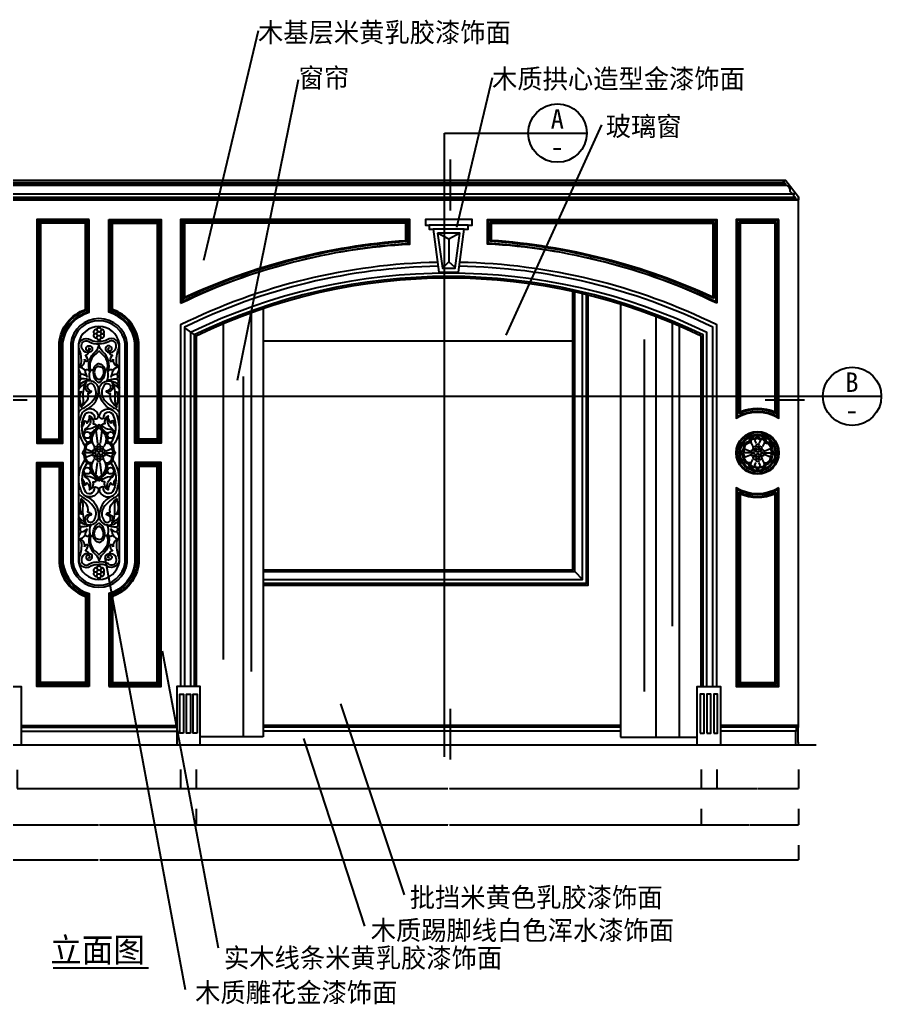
# Model space of a CAD drawing. Header units: metres. Extents: x 313 to 8800, y 220 to 11861.
# Drawn here: x 4290 to 8719, y 6771 to 11831 of the extents above; entities that cross this region are included whole.
import ezdxf

# ---------------------------------------------------------------- set-up
doc = ezdxf.new("R2010")
doc.units = ezdxf.units.M
for name, color, linetype in [('2', 2, 'Continuous'), ('3', 3, 'Continuous'), ('4', 4, 'Continuous'), ('7', 7, 'Continuous'), ('BH', 3, 'Continuous'), ('DIM', 3, 'Continuous'), ('TEXT', 3, 'Continuous')]:
    doc.layers.add(name, color=color, linetype=linetype)
doc.dimstyles.get("Standard").update_dxf_attribs({"dimtxt": 2.5, "dimasz": 2.5, "dimexe": 1.25, "dimexo": 0.625, "dimtad": 1, "dimcen": 2.5, "dimazin": 3, "dimtfac": 1, "dimtmove": 0, "dimatfit": 3})

# ---------------------------------------------------------------- blocks, each defined once
blk = doc.blocks.new('*D54')
for p, q in [((7872.77, 7977.81), (7872.77, 7880.16)), ((8292.77, 7977.81), (8292.77, 7880.16)), ((7873.02, 7880.16), (8081.27, 7880.16)), ((8084.27, 7880.16), (8292.52, 7880.16))]:
    blk.add_line(p, q)
at = {"layer": 'Defpoints'}
for p in [(7872.77, 7977.81), (8292.77, 7977.81), (7872.77, 7880.16)]:
    blk.add_point(p, dxfattribs=at)
at = {"layer": 'DIM', "insert": (8082.77, 7880.16), "char_height": 1, "attachment_point": 5}
blk.add_mtext('420', dxfattribs=at)
blk = doc.blocks.new('*D55')
for p, q in [((7792.77, 7775.16), (7792.77, 7693.8)), ((8292.77, 7775.16), (8292.77, 7693.8)), ((7793.02, 7693.8), (8041.27, 7693.8)), ((8044.27, 7693.8), (8292.52, 7693.8))]:
    blk.add_line(p, q)
at = {"layer": 'Defpoints'}
for p in [(7792.77, 7775.16), (8292.77, 7775.16), (7792.77, 7693.8)]:
    blk.add_point(p, dxfattribs=at)
at = {"layer": 'DIM', "insert": (8042.77, 7693.8), "char_height": 1, "attachment_point": 5}
blk.add_mtext('500', dxfattribs=at)
blk = doc.blocks.new('*D56')
for p, q in [((1102.38, 7588.8), (1102.38, 7513.88)), ((8292.77, 7588.8), (8292.77, 7513.88)), ((1102.63, 7513.88), (4694.075, 7513.88)), ((4701.075, 7513.88), (8292.52, 7513.88))]:
    blk.add_line(p, q)
at = {"layer": 'Defpoints'}
for p in [(1102.38, 7588.8), (8292.77, 7588.8), (1102.38, 7513.88)]:
    blk.add_point(p, dxfattribs=at)
at = {"layer": 'DIM', "insert": (4697.575, 7513.88), "char_height": 1, "attachment_point": 5}
blk.add_mtext('7190,39', dxfattribs=at)
blk = doc.blocks.new('*D74')
for p, q in [((5197.38, 7775.16), (5197.38, 7693.8)), ((7792.77, 7775.16), (7792.77, 7693.8)), ((5197.63, 7693.8), (6491.575, 7693.8)), ((6498.575, 7693.8), (7792.52, 7693.8))]:
    blk.add_line(p, q)
at = {"layer": 'Defpoints'}
for p in [(5197.38, 7775.16), (7792.77, 7775.16), (5197.38, 7693.8)]:
    blk.add_point(p, dxfattribs=at)
at = {"layer": 'DIM', "insert": (6495.075, 7693.8), "char_height": 1, "attachment_point": 5}
blk.add_mtext('2595,39', dxfattribs=at)
blk = doc.blocks.new('*D75')
for p, q in [((5197.38, 7977.81), (5197.38, 7880.16)), ((7792.77, 7977.81), (7792.77, 7880.16)), ((5197.63, 7880.16), (6491.575, 7880.16)), ((6498.575, 7880.16), (7792.52, 7880.16))]:
    blk.add_line(p, q)
at = {"layer": 'Defpoints'}
for p in [(5197.38, 7977.81), (7792.77, 7977.81), (5197.38, 7880.16)]:
    blk.add_point(p, dxfattribs=at)
at = {"layer": 'DIM', "insert": (6495.075, 7880.16), "char_height": 1, "attachment_point": 5}
blk.add_mtext('2595,39', dxfattribs=at)
blk = doc.blocks.new('*D76')
for p, q in [((4277.38, 7976.38), (4277.38, 7880.16)), ((5117.38, 7977.81), (5117.38, 7880.16)), ((4277.63, 7880.16), (4695.88, 7880.16)), ((4698.88, 7880.16), (5117.13, 7880.16))]:
    blk.add_line(p, q)
at = {"layer": 'Defpoints'}
for p in [(4277.38, 7976.38), (5117.38, 7977.81), (4277.38, 7880.16)]:
    blk.add_point(p, dxfattribs=at)
at = {"layer": 'DIM', "insert": (4697.38, 7880.16), "char_height": 1, "attachment_point": 5}
blk.add_mtext('840', dxfattribs=at)
blk = doc.blocks.new('*D77')
for p, q in [((4197.38, 7775.16), (4197.38, 7693.8)), ((5197.38, 7775.16), (5197.38, 7693.8)), ((4197.63, 7693.8), (4695.38, 7693.8)), ((4699.38, 7693.8), (5197.13, 7693.8))]:
    blk.add_line(p, q)
at = {"layer": 'Defpoints'}
for p in [(4197.38, 7775.16), (5197.38, 7775.16), (4197.38, 7693.8)]:
    blk.add_point(p, dxfattribs=at)
at = {"layer": 'DIM', "insert": (4697.38, 7693.8), "char_height": 1, "attachment_point": 5}
blk.add_mtext('1000', dxfattribs=at)
blk = doc.blocks.new('*D79')
for p, q in [((5117.38, 7977.81), (5117.38, 7880.16)), ((5197.38, 7977.81), (5197.38, 7880.16)), ((5117.63, 7880.16), (5156.38, 7880.16)), ((5158.38, 7880.16), (5197.13, 7880.16))]:
    blk.add_line(p, q)
at = {"layer": 'Defpoints'}
for p in [(5117.38, 7977.81), (5197.38, 7977.81), (5117.38, 7880.16)]:
    blk.add_point(p, dxfattribs=at)
at = {"layer": 'DIM', "insert": (5157.38, 7880.16), "char_height": 1, "attachment_point": 5}
blk.add_mtext('80', dxfattribs=at)
blk = doc.blocks.new('*D80')
for p, q in [((7792.77, 7977.81), (7792.77, 7880.16)), ((7872.77, 7977.81), (7872.77, 7880.16)), ((7793.02, 7880.16), (7831.77, 7880.16)), ((7833.77, 7880.16), (7872.52, 7880.16))]:
    blk.add_line(p, q)
at = {"layer": 'Defpoints'}
for p in [(7792.77, 7977.81), (7872.77, 7977.81), (7792.77, 7880.16)]:
    blk.add_point(p, dxfattribs=at)
at = {"layer": 'DIM', "insert": (7832.77, 7880.16), "char_height": 1, "attachment_point": 5}
blk.add_mtext('80', dxfattribs=at)

msp = doc.modelspace()

# ---------------------------------------------------------------- hatches: boundary and pattern name
at = {"layer": 'BH'}
h = msp.add_hatch(dxfattribs=at)
h.set_pattern_fill('AR-RROOF', scale=400)
h.paths.add_polyline_path([(5541.28, 9004.79), (7132.77, 9004.79), (7132.77, 10434.94, 0.14), (5541.28, 10346.55)])
h.paths.add_polyline_path([(3532.77, 10435.97, 0.14), (1946.28, 10346.57), (1946.28, 9004.79), (3532.77, 9004.79)])

# ---------------------------------------------------------------- linework, layer by layer
at = {"layer": '2'}
msp.add_line((1013.86, 8104.79), (8384.28, 8104.79), dxfattribs=at)
at = {"layer": '3'}
for p, q in [((8228.49, 10986.22), (1166.66, 10986.22)), ((1179.52, 10994.79), (8221.34, 10994.79)), ((8271.34, 10934.79), (1123.81, 10934.79)), ((8228.49, 10979.08), (1166.66, 10979.08)), ((8278.49, 10917.65), (1116.66, 10917.65)), ((1116.66, 10911.93), (8278.49, 10911.93)), ((4382.38, 10799.79), (4392.38, 10789.79)), ((4632.38, 10789.79), (4642.38, 10799.79)), ((4752.38, 10799.79), (4762.38, 10789.79)), ((5002.38, 10789.79), (5012.38, 10799.79)), ((5132.38, 10789.79), (5122.38, 10799.79)), ((6290.08, 10799.79), (6280.08, 10789.79)), ((6595.08, 10774.98), (6395.08, 10774.98)), ((6575.08, 10754.98), (6415.08, 10754.98)), ((6280.08, 10692.3), (6290.08, 10682.93)), ((6495.08, 10702.51), (6495.08, 10586.72)), ((5132.38, 10397.74), (5122.38, 10382.01)), ((4642.27, 10331.64), (4632.28, 10338.93)), ((4762.48, 10338.93), (4752.49, 10331.64)), ((5479.69, 10324.83), (5479.69, 8481.12)), ((7559.32, 10306.49), (7559.32, 8144.06)), ((7643.41, 10272.6), (7643.41, 8714.53)), ((4684.82, 10238.65), (4691.69, 10226.76)), ((4709.68, 10238.65), (4702.81, 10226.76)), ((5137.38, 10248.46), (5197.38, 10204.79)), ((5335.99, 10268.05), (5335.99, 8542.35)), ((7679.44, 10257.15), (7679.44, 8144.06)), ((4686.12, 10217.12), (4672.39, 10217.12)), ((4684.82, 10195.59), (4691.69, 10207.49)), ((4709.68, 10195.59), (4702.81, 10207.49)), ((4708.37, 10217.12), (4722.11, 10217.12)), ((4722.11, 10217.12), (4708.37, 10217.12)), ((7499.26, 10186.94), (7499.26, 8378.84)), ((5438.64, 9997.32), (5438.64, 8146.29)), ((8177.77, 9808.75), (8187.77, 9792.41)), ((4681.66, 9719.67), (4690.61, 9653.71)), ((4712.84, 9719.67), (4703.89, 9653.71)), ((4382.38, 9659.79), (4392.38, 9669.79)), ((4497.38, 9669.79), (4507.38, 9659.79)), ((4887.38, 9659.79), (4897.38, 9669.79)), ((5002.38, 9669.79), (5012.38, 9659.79)), ((8067.54, 9669.67), (8076.5, 9653.71)), ((8098.73, 9669.67), (8089.78, 9653.71)), ((4630.18, 9626.26), (4663.79, 9612.92)), ((4663.58, 9655.76), (4672.47, 9638.46)), ((4730.91, 9655.76), (4722.03, 9638.46)), ((4764.32, 9626.26), (4730.71, 9612.92)), ((8016.07, 9626.26), (8049.68, 9612.92)), ((8049.47, 9655.76), (8058.36, 9638.46)), ((8116.8, 9655.76), (8107.91, 9638.46)), ((8150.2, 9626.26), (8116.6, 9612.92)), ((4663.32, 9604.79), (4621.17, 9604.79)), ((4630.18, 9583.32), (4663.79, 9596.67)), ((4663.58, 9553.82), (4672.47, 9571.13)), ((4730.91, 9553.82), (4722.03, 9571.13)), ((4764.32, 9583.32), (4730.71, 9596.67)), ((4731.18, 9604.79), (4773.33, 9604.79)), ((8049.21, 9604.79), (8007.05, 9604.79)), ((8016.07, 9583.32), (8049.68, 9596.67)), ((8049.47, 9553.82), (8058.36, 9571.13)), ((8116.8, 9553.82), (8107.91, 9571.13)), ((8150.2, 9583.32), (8116.6, 9596.67)), ((8117.07, 9604.79), (8159.22, 9604.79)), ((4382.38, 9549.79), (4392.38, 9539.79)), ((4497.38, 9539.79), (4507.38, 9549.79)), ((4681.66, 9489.91), (4690.61, 9555.88)), ((4712.84, 9489.91), (4703.89, 9555.88)), ((4887.38, 9549.79), (4897.38, 9539.79)), ((5002.38, 9539.79), (5012.38, 9549.79)), ((8067.54, 9539.91), (8076.5, 9555.88)), ((8098.73, 9539.91), (8089.78, 9555.88)), ((4684.82, 9013.99), (4691.69, 9002.1)), ((4709.68, 9013.99), (4702.81, 9002.1)), ((4686.12, 8992.46), (4672.39, 8992.46)), ((4684.82, 8970.93), (4691.69, 8982.83)), ((4709.68, 8970.93), (4702.81, 8982.83)), ((4722.11, 8992.46), (4708.37, 8992.46)), ((4708.37, 8992.46), (4722.11, 8992.46)), ((7142.77, 8994.79), (7182.77, 8954.79)), ((4642.27, 8877.94), (4632.28, 8870.65)), ((4762.48, 8870.65), (4752.49, 8877.94)), ((4382.38, 8409.79), (4392.38, 8419.79)), ((4632.38, 8419.79), (4642.38, 8409.79)), ((4752.38, 8409.79), (4762.38, 8419.79)), ((5002.38, 8419.79), (5012.38, 8409.79)), ((7987.77, 8419.79), (7977.77, 8409.79)), ((4297.38, 8194.79), (5097.04, 8194.79)), ((4297.38, 8174.79), (5097.04, 8174.79)), ((7379.14, 8194.79), (5541.28, 8194.79)), ((7379.14, 8174.79), (5541.28, 8174.79)), ((8283.43, 8194.79), (7892.77, 8194.79)), ((8280.43, 8174.79), (7892.77, 8174.79))]:
    msp.add_line(p, q, dxfattribs=at)
for points in [[(4642.38, 10799.79), (4382.38, 10799.79), (4382.38, 9659.79), (4507.38, 9659.79), (4507.38, 10170.39, -0.3), (4642.38, 10331.67)], [(4632.38, 10789.79), (4392.38, 10789.79), (4392.38, 9669.79), (4497.38, 9669.79), (4497.38, 10170.95, -0.29), (4632.38, 10338.97)], [(4752.38, 10799.79), (5012.38, 10799.79), (5012.38, 9659.79), (4887.38, 9659.79), (4887.38, 10170.39, 0.3), (4752.38, 10331.67)], [(4762.38, 10789.79), (5002.38, 10789.79), (5002.38, 9669.79), (4897.38, 9669.79), (4897.38, 10170.95, 0.29), (4762.38, 10338.97)], [(5122.38, 10382.01, -0.09), (6290.08, 10682.93), (6290.08, 10799.79), (5122.38, 10799.79)], [(5132.38, 10397.74, -0.09), (6280.08, 10692.3), (6280.08, 10789.79), (5132.38, 10789.79)], [(7867.77, 10382.01, 0.09), (6700.08, 10682.93), (6700.08, 10799.79), (7867.77, 10799.79)], [(7857.77, 10397.74, 0.09), (6710.08, 10692.3), (6710.08, 10789.79), (7857.77, 10789.79)], [(8187.77, 10799.79), (7977.77, 10799.79), (7977.77, 9792.41, -0.26), (8187.77, 9792.41)], [(8177.77, 10789.79), (7987.77, 10789.79), (7987.77, 9808.75, -0.22), (8177.77, 9808.75)], [(4562.38, 9042.62, 0.87), (4832.38, 9042.62), (4832.38, 10166.96, 0.87), (4562.38, 10166.96)], [(4592.38, 9044.79, 0.86), (4802.38, 9044.79), (4802.38, 10164.79, 0.86), (4592.38, 10164.79)], [(4642.38, 8409.79), (4382.38, 8409.79), (4382.38, 9549.79), (4507.38, 9549.79), (4507.38, 9039.2, 0.3), (4642.38, 8877.91)], [(4632.38, 8419.79), (4392.38, 8419.79), (4392.38, 9539.79), (4497.38, 9539.79), (4497.38, 9038.63, 0.29), (4632.38, 8870.62)], [(4752.38, 8409.79), (5012.38, 8409.79), (5012.38, 9549.79), (4887.38, 9549.79), (4887.38, 9039.2, -0.3), (4752.38, 8877.91)], [(4762.38, 8419.79), (5002.38, 8419.79), (5002.38, 9539.79), (4897.38, 9539.79), (4897.38, 9038.63, -0.29), (4762.38, 8870.62)], [(8187.77, 9417.17, -0.26), (7977.77, 9417.17), (7977.77, 8409.79), (8187.77, 8409.79)], [(8177.77, 9400.83, -0.22), (7987.77, 9400.83), (7987.77, 8419.79), (8177.77, 8419.79)]]:
    msp.add_lwpolyline(points, format="xyb", close=True, dxfattribs=at)
for points in [[(6552.17, 10734.98), (6495.08, 10702.51), (6437.98, 10734.98)], [(6528.06, 10557.53), (6495.08, 10586.72), (6462.54, 10554.25)], [(5545.89, 8994.79), (7142.77, 8994.79), (7142.77, 10432.71)], [(5545.89, 8954.79), (7182.77, 8954.79), (7182.77, 10423.45)], [(5545.89, 8934.79), (7202.77, 8934.79), (7202.77, 10417.26)]]:
    msp.add_lwpolyline(points, dxfattribs=at)
for points in [[(6441.03, 10563.99, 0.11), (5137.38, 10250.55), (5137.38, 8404.79)], [(7822.77, 8404.79), (7822.77, 10223.47, 0.23), (5167.38, 10223.47), (5167.38, 8404.79)], [(7852.77, 8404.79), (7852.77, 10250.55, 0.11), (6549.12, 10563.99)], [(7802.77, 8404.79), (7802.77, 10211.03, 0.23), (5187.38, 10211.03), (5187.38, 8404.79)], [(4592.58, 10045.94, 0.24), (4606.72, 10064.37, 0.11), (4596.3, 10138.78, -0.76), (4655.34, 10185.68, 0.15), (4696.6, 10177.86)], [(4642.11, 10142.79, -0.84), (4650.26, 10134.65, -0.85), (4631.23, 10143.88, -1.53), (4654.07, 10124.33, -0.61), (4608.22, 10159.32, -0.62), (4648.01, 10175.62, 0.19), (4696.5, 10166.26)], [(4801.92, 10045.94, -0.24), (4787.78, 10064.37, -0.11), (4798.2, 10138.78, 0.76), (4739.15, 10185.68, -0.15), (4697.9, 10177.86)], [(4752.39, 10142.79, 0.84), (4744.24, 10134.65, 0.85), (4763.26, 10143.88, 1.53), (4740.43, 10124.33, 0.61), (4786.28, 10159.32, 0.62), (4746.49, 10175.62, -0.19), (4698, 10166.26)], [(4650.74, 10021.16, -0.32), (4679.57, 10126.69, 0.18), (4697.25, 10160.18)], [(4656.07, 10028.99, -0.34), (4684.47, 10115.53, 0.09), (4697.25, 10129.87)], [(4743.76, 10021.16, 0.32), (4714.93, 10126.69, -0.18), (4697.25, 10160.18)], [(4738.43, 10028.99, 0.34), (4710.03, 10115.53, -0.09), (4697.25, 10129.87)], [(4655.11, 9974.55, -0.16), (4650.74, 10021.16, -0.45), (4667.8, 10030.56)], [(4697.25, 10064.76, 0.28), (4668.97, 10036.72, 0.31), (4697.25, 9964.21)], [(4697.25, 10048.93, 0.4), (4676.28, 10034.98, 0.38), (4697.25, 9980.66)], [(4697.25, 10064.76, -0.28), (4725.53, 10036.72, -0.31), (4697.25, 9964.21)], [(4697.25, 10048.93, -0.4), (4718.22, 10034.98, -0.38), (4697.25, 9980.66)], [(4739.38, 9974.55, 0.16), (4743.76, 10021.16, 0.45), (4726.7, 10030.56)], [(4626.61, 9825.35, 0.35), (4694.24, 9940.25, 0.34), (4650.92, 9974.78, 0.35), (4592.12, 9941.58)], [(4655.11, 9974.54, 0.16), (4609.47, 9985.02, 0.84), (4607.33, 9959.36)], [(4637.56, 9975.2, 0.16), (4625.27, 9960.05, 0.12), (4616.18, 9878.89, -0.15), (4605.64, 9840.06)], [(4631.78, 9970.45, 0.08), (4626.25, 9946.16, 0.6), (4659.36, 9921.95)], [(4767.89, 9825.35, -0.35), (4700.26, 9940.25, -0.34), (4743.58, 9974.78, -0.35), (4802.38, 9941.58)], [(4762.72, 9970.45, -0.08), (4768.25, 9946.16, -0.6), (4735.14, 9921.95)], [(4739.39, 9974.54, -0.16), (4785.02, 9985.02, -0.84), (4787.16, 9959.36)], [(4756.94, 9975.2, -0.16), (4769.23, 9960.05, -0.12), (4778.32, 9878.89, 0.15), (4788.86, 9840.06)], [(4670.39, 9952.56, 0.92), (4637.81, 9938.79, 0.2), (4659.36, 9921.95, -0.28), (4639.78, 9909.89, -0.29), (4625.89, 9861.83, -0.08), (4605.64, 9840.06, 0.03), (4600.91, 9870.6, -0.22), (4608.23, 9919.18, -0.21), (4592.12, 9918.7)], [(4724.11, 9952.56, -0.92), (4756.69, 9938.79, -0.2), (4735.14, 9921.95, 0.28), (4754.72, 9909.89, 0.29), (4768.61, 9861.83, 0.08), (4788.86, 9840.06, -0.03), (4793.59, 9870.6, 0.22), (4786.27, 9919.18, 0.21), (4802.38, 9918.7)], [(4636.14, 9656.16, -0.27), (4622.28, 9796.63, -0.94), (4673.97, 9780.85, 0.7), (4693.57, 9802.9, 0.73), (4603.78, 9792.88, 0.26), (4625.15, 9641.46)], [(4758.36, 9656.16, 0.27), (4772.22, 9796.63, 0.94), (4720.53, 9780.85, -0.7), (4700.93, 9802.9, -0.73), (4790.72, 9792.88, -0.26), (4769.35, 9641.46)], [(4609.37, 9735.05, 0.07), (4619.92, 9752.55, 0.2), (4619.92, 9768.78, -0.54), (4635.4, 9758.34, 0.23), (4649.59, 9795.3, -0.37), (4666.94, 9753.93, -0.22), (4686.22, 9746.59, -0.08), (4682.06, 9729.52)], [(4649.59, 9795.3, -0.33), (4638.07, 9736.6, 0.34), (4620.44, 9696.39)], [(4785.13, 9735.05, -0.07), (4774.58, 9752.55, -0.2), (4774.58, 9768.78, 0.54), (4759.1, 9758.34, -0.23), (4744.91, 9795.3, 0.37), (4727.56, 9753.93, 0.22), (4708.28, 9746.59, 0.08), (4712.44, 9729.52)], [(4744.91, 9795.3, 0.33), (4756.43, 9736.6, -0.34), (4774.06, 9696.39)], [(4697.25, 9752.36, -0.17), (4680.48, 9728.32, 0.28), (4654, 9663.56, 0.39), (4622.65, 9626.52, -0.18), (4610.75, 9604.79)], [(4686.22, 9746.59, -0.17), (4639.9, 9726.23, 0.49), (4620.44, 9696.39)], [(4697.25, 9734.93, -0.08), (4684.92, 9722.26, 0.32), (4663.58, 9655.76, 0.49), (4630.18, 9626.26, -0.14), (4621.17, 9604.79)], [(4697.25, 9752.36, 0.17), (4714.02, 9728.32, -0.28), (4740.5, 9663.56, -0.39), (4771.85, 9626.52, 0.18), (4783.75, 9604.79)], [(4697.25, 9734.93, 0.08), (4709.58, 9722.26, -0.32), (4730.91, 9655.76, -0.49), (4764.32, 9626.26, 0.14), (4773.33, 9604.79)], [(4708.28, 9746.59, 0.17), (4754.6, 9726.23, -0.49), (4774.06, 9696.39)], [(8083.14, 9692.36, -0.22), (8066.37, 9678.32, 0.65), (8039.89, 9663.56, 0.39), (8008.53, 9626.52, -0.18), (7996.64, 9604.79)], [(8083.14, 9679.93, 0.2), (8070.81, 9672.26, 0.84), (8049.47, 9655.76, 0.49), (8016.07, 9626.26, -0.14), (8007.05, 9604.79)], [(8083.14, 9692.36, 0.22), (8099.9, 9678.32, -0.65), (8126.39, 9663.56, -0.39), (8157.74, 9626.52, 0.18), (8169.63, 9604.79)], [(8083.14, 9679.93, -0.2), (8095.46, 9672.26, -0.84), (8116.8, 9655.76, -0.49), (8150.2, 9626.26, 0.14), (8159.22, 9604.79)], [(4636.14, 9553.42, 0.27), (4622.28, 9412.96, 0.94), (4673.97, 9428.73, -0.7), (4693.57, 9406.69, -0.73), (4603.78, 9416.7, -0.26), (4625.15, 9568.13)], [(4697.25, 9457.22, 0.17), (4680.48, 9481.27, -0.28), (4654, 9546.03, -0.39), (4622.65, 9583.06, 0.18), (4610.75, 9604.79)], [(4697.25, 9474.65, 0.08), (4684.92, 9487.32, -0.32), (4663.58, 9553.82, -0.49), (4630.18, 9583.32, 0.14), (4621.17, 9604.79)], [(4697.25, 9457.22, -0.17), (4714.02, 9481.27, 0.28), (4740.5, 9546.03, 0.39), (4771.85, 9583.06, -0.18), (4783.75, 9604.79)], [(4697.25, 9474.65, -0.08), (4709.58, 9487.32, 0.32), (4730.91, 9553.82, 0.49), (4764.32, 9583.32, -0.14), (4773.33, 9604.79)], [(4758.36, 9553.42, -0.27), (4772.22, 9412.96, -0.94), (4720.53, 9428.73, 0.7), (4700.93, 9406.69, 0.73), (4790.72, 9416.7, 0.26), (4769.35, 9568.13)], [(8083.14, 9517.22, 0.22), (8066.37, 9531.27, -0.65), (8039.89, 9546.03, -0.39), (8008.53, 9583.06, 0.18), (7996.64, 9604.79)], [(8083.14, 9529.65, -0.2), (8070.81, 9537.32, -0.84), (8049.47, 9553.82, -0.49), (8016.07, 9583.32, 0.14), (8007.05, 9604.79)], [(8083.14, 9529.65, 0.2), (8095.46, 9537.32, 0.84), (8116.8, 9553.82, 0.49), (8150.2, 9583.32, -0.14), (8159.22, 9604.79)], [(8083.14, 9517.22, -0.22), (8099.9, 9531.27, 0.65), (8126.39, 9546.03, 0.39), (8157.74, 9583.06, -0.18), (8169.63, 9604.79)], [(4686.22, 9462.99, 0.17), (4639.9, 9483.35, -0.49), (4620.44, 9513.19)], [(4649.59, 9414.28, 0.33), (4638.07, 9472.99, -0.34), (4620.44, 9513.19)], [(4708.28, 9462.99, -0.17), (4754.6, 9483.35, 0.49), (4774.06, 9513.19)], [(4744.91, 9414.28, -0.33), (4756.43, 9472.99, 0.34), (4774.06, 9513.19)], [(4609.37, 9474.54, -0.07), (4619.92, 9457.04, -0.2), (4619.92, 9440.8, 0.54), (4635.4, 9451.24, -0.23), (4649.59, 9414.28, 0.37), (4666.94, 9455.65, 0.22), (4686.22, 9462.99, 0.08), (4682.06, 9480.06)], [(4785.13, 9474.54, 0.07), (4774.58, 9457.04, 0.2), (4774.58, 9440.8, -0.54), (4759.1, 9451.24, 0.23), (4744.91, 9414.28, -0.37), (4727.56, 9455.65, -0.22), (4708.28, 9462.99, -0.08), (4712.44, 9480.06)], [(4626.61, 9384.23, -0.35), (4694.24, 9269.33, -0.34), (4650.92, 9234.8, -0.35), (4592.12, 9268.01)], [(4670.39, 9257.02, -0.92), (4637.81, 9270.79, -0.2), (4659.36, 9287.63, 0.28), (4639.78, 9299.69, 0.29), (4625.89, 9347.75, 0.08), (4605.64, 9369.52, -0.03), (4600.91, 9338.99, 0.22), (4608.23, 9290.41, 0.21), (4592.12, 9290.88)], [(4637.56, 9234.38, -0.16), (4625.27, 9249.53, -0.12), (4616.18, 9330.7, 0.15), (4605.64, 9369.52)], [(4767.89, 9384.23, 0.35), (4700.26, 9269.33, 0.34), (4743.58, 9234.8, 0.35), (4802.38, 9268.01)], [(4724.11, 9257.02, 0.92), (4756.69, 9270.79, 0.2), (4735.14, 9287.63, -0.28), (4754.72, 9299.69, -0.29), (4768.61, 9347.75, -0.08), (4788.86, 9369.52, 0.03), (4793.59, 9338.99, -0.22), (4786.27, 9290.41, -0.21), (4802.38, 9290.88)], [(4756.94, 9234.38, 0.16), (4769.23, 9249.53, 0.12), (4778.32, 9330.7, -0.15), (4788.86, 9369.52)], [(4631.78, 9239.14, -0.08), (4626.25, 9263.43, -0.6), (4659.36, 9287.63)], [(4762.72, 9239.14, 0.08), (4768.25, 9263.43, 0.6), (4735.14, 9287.63)], [(4655.11, 9235.04, -0.16), (4609.47, 9224.57, -0.84), (4607.33, 9250.22)], [(4655.11, 9235.03, 0.16), (4650.74, 9188.42, 0.45), (4667.8, 9179.02)], [(4697.25, 9144.82, -0.28), (4668.97, 9172.86, -0.31), (4697.25, 9245.37)], [(4697.25, 9160.65, -0.4), (4676.28, 9174.61, -0.38), (4697.25, 9228.92)], [(4697.25, 9144.82, 0.28), (4725.53, 9172.86, 0.31), (4697.25, 9245.37)], [(4697.25, 9160.65, 0.4), (4718.22, 9174.61, 0.38), (4697.25, 9228.92)], [(4739.38, 9235.03, -0.16), (4743.76, 9188.42, -0.45), (4726.7, 9179.02)], [(4739.39, 9235.04, 0.16), (4785.02, 9224.57, 0.84), (4787.16, 9250.22)], [(4592.58, 9163.64, -0.24), (4606.72, 9145.21, -0.11), (4596.3, 9070.81, 0.76), (4655.34, 9023.91, -0.15), (4696.6, 9031.72)], [(4650.74, 9188.42, 0.32), (4679.57, 9082.89, -0.18), (4697.25, 9049.4)], [(4656.07, 9180.6, 0.34), (4684.47, 9094.06, -0.09), (4697.25, 9079.71)], [(4743.76, 9188.42, -0.32), (4714.93, 9082.89, 0.18), (4697.25, 9049.4)], [(4738.43, 9180.6, -0.34), (4710.03, 9094.06, 0.09), (4697.25, 9079.71)], [(4801.92, 9163.64, 0.24), (4787.78, 9145.21, 0.11), (4798.2, 9070.81, -0.76), (4739.15, 9023.91, 0.15), (4697.9, 9031.72)], [(4642.11, 9066.79, 0.84), (4650.26, 9074.94, 0.85), (4631.23, 9065.71, 1.53), (4654.07, 9085.26, 0.61), (4608.22, 9050.26, 0.62), (4648.01, 9033.97, -0.19), (4696.5, 9043.32)], [(4752.39, 9066.79, -0.84), (4744.24, 9074.94, -0.85), (4763.26, 9065.71, -1.53), (4740.43, 9085.26, -0.61), (4786.28, 9050.26, -0.62), (4746.49, 9033.97, 0.19), (4698, 9043.32)]]:
    msp.add_lwpolyline(points, format="xyb", dxfattribs=at)
for points in [[(5132.38, 8164.79), (5112.38, 8164.79), (5112.38, 8364.79), (5132.38, 8364.79)], [(5167.38, 8164.79), (5147.38, 8164.79), (5147.38, 8364.79), (5167.38, 8364.79)], [(5202.38, 8164.79), (5182.38, 8164.79), (5182.38, 8364.79), (5202.38, 8364.79)], [(7787.77, 8164.79), (7807.77, 8164.79), (7807.77, 8364.79), (7787.77, 8364.79)], [(7822.77, 8164.79), (7842.77, 8164.79), (7842.77, 8364.79), (7822.77, 8364.79)], [(7857.77, 8164.79), (7877.77, 8164.79), (7877.77, 8364.79), (7857.77, 8364.79)]]:
    msp.add_lwpolyline(points, close=True, dxfattribs=at)
for centre, radius in [((4697.25, 10217.12), 11.12), ((4636.96, 9696.39), 16.52), ((4757.54, 9696.39), 16.52), ((8082.77, 9604.79), 105), ((8082.77, 9604.79), 95), ((4673.7, 9614.23), 7.51), ((4681.98, 9630.84), 7.51), ((4696.95, 9641.76), 7.51), ((4696.95, 9615.88), 7.51), ((4712.52, 9630.84), 7.51), ((4720.79, 9614.23), 7.51), ((8059.59, 9614.23), 7.51), ((8067.87, 9630.84), 7.51), ((8083.44, 9641.76), 7.51), ((8083.44, 9615.88), 7.51), ((8098.41, 9630.84), 7.51), ((8106.68, 9614.23), 7.51), ((4673.7, 9595.35), 7.51), ((4681.98, 9578.75), 7.51), ((4696.95, 9593.7), 7.51), ((4696.95, 9567.82), 7.51), ((4712.52, 9578.75), 7.51), ((4720.79, 9595.35), 7.51), ((8059.59, 9595.35), 7.51), ((8067.87, 9578.75), 7.51), ((8083.44, 9593.7), 7.51), ((8083.44, 9567.82), 7.51), ((8098.41, 9578.75), 7.51), ((8106.68, 9595.35), 7.51), ((4636.96, 9513.19), 16.52), ((4757.54, 9513.19), 16.52), ((4697.25, 8992.46), 11.12)]:
    msp.add_circle(centre, radius, dxfattribs=at)
for centre, radius, start, end in [((4682.82, 10225.45), 13.35, 81.39, 218.61), ((4697.25, 10233.78), 13.35, 21.39, 158.61), ((4711.68, 10225.45), 13.35, 321.39, 98.61), ((4711.68, 10225.45), 13.35, 321.39, 98.61), ((4682.82, 10208.79), 13.35, 141.39, 278.61), ((4697.25, 10200.46), 13.35, 201.39, 338.61), ((4711.68, 10208.79), 13.35, 261.39, 38.61), ((4711.68, 10208.79), 13.35, 261.39, 38.61), ((4627.66, 10122.59), 15.21, 262.97, 354.98), ((4766.84, 10122.59), 15.21, 185.02, 277.03), ((4589.54, 10080.57), 34.76, 275.01, 11.33), ((4637.09, 10089.95), 13.71, 190.71, 281.97), ((4605.83, 10079.67), 34.25, 354.76, 54.33), ((4788.67, 10079.67), 34.25, 125.67, 185.24), ((4757.41, 10089.95), 13.71, 258.03, 349.29), ((4804.96, 10080.57), 34.76, 168.67, 264.99), ((4632.16, 10040.85), 39.91, 172.67, 231.53), ((4592.41, 10006.03), 39.91, 30.9, 89.76), ((4675.33, 10025.31), 48.69, 178.58, 219.23), ((4637.71, 10019.4), 13.15, 7.71, 147.2), ((4756.79, 10019.4), 13.15, 32.8, 172.29), ((4719.17, 10025.31), 48.69, 320.77, 1.42), ((4802.09, 10006.03), 39.91, 90.24, 149.1), ((4762.34, 10040.85), 39.91, 308.47, 7.33), ((4612.94, 9997.7), 13.15, 115.23, 254.72), ((4602.12, 9961.18), 48.69, 43.2, 83.86), ((4792.38, 9961.18), 48.69, 96.14, 136.8), ((4781.56, 9997.7), 13.15, 285.28, 64.77), ((4658.1, 9892.03), 76.38, 115.07, 149.75), ((4618.17, 9914.62), 64.55, 340.89, 36), ((4776.33, 9914.62), 64.55, 144, 199.11), ((4736.4, 9892.03), 76.38, 30.25, 64.93), ((4557.93, 9960.19), 138.37, 292.53, 331.18), ((4836.57, 9960.19), 138.37, 208.82, 247.47), ((4656.44, 9772.44), 75.24, 127.21, 148.75), ((4738.05, 9772.44), 75.24, 31.25, 52.79), ((4644.19, 9748.88), 42.02, 277.2, 299.76), ((4750.31, 9748.88), 42.02, 240.24, 262.8), ((4644.19, 9460.71), 42.02, 60.24, 82.8), ((4750.31, 9460.71), 42.02, 97.2, 119.76), ((4656.44, 9437.14), 75.24, 211.25, 232.79), ((4549.32, 9244.34), 146.47, 27.56, 65.12), ((4845.18, 9244.34), 146.47, 114.88, 152.44), ((4738.05, 9437.14), 75.24, 307.21, 328.75), ((4625.96, 9292.34), 56.76, 321.52, 20.38), ((4768.54, 9292.34), 56.76, 159.62, 218.48), ((4658.1, 9317.55), 76.38, 210.25, 244.93), ((4736.4, 9317.55), 76.38, 295.07, 329.75), ((4612.94, 9211.88), 13.15, 105.28, 244.77), ((4602.12, 9248.4), 48.69, 276.14, 316.8), ((4675.33, 9184.27), 48.69, 140.77, 181.42), ((4719.17, 9184.27), 48.69, 358.58, 39.23), ((4792.38, 9248.4), 48.69, 223.2, 263.86), ((4781.56, 9211.88), 13.15, 295.23, 74.72), ((4632.16, 9168.73), 39.91, 128.47, 187.33), ((4589.54, 9129.01), 34.76, 348.67, 84.99), ((4592.41, 9203.56), 39.91, 270.24, 329.1), ((4637.71, 9190.18), 13.15, 212.8, 352.29), ((4756.79, 9190.18), 13.15, 187.71, 327.2), ((4802.09, 9203.56), 39.91, 210.9, 269.76), ((4804.96, 9129.01), 34.76, 95.01, 191.33), ((4762.34, 9168.73), 39.91, 352.67, 51.53), ((4637.09, 9119.64), 13.71, 78.03, 169.29), ((4605.83, 9129.91), 34.25, 305.67, 5.24), ((4788.67, 9129.91), 34.25, 174.76, 234.33), ((4757.41, 9119.64), 13.71, 10.71, 101.97), ((4627.66, 9086.99), 15.21, 5.02, 97.03), ((4766.84, 9086.99), 15.21, 82.97, 174.98), ((4682.82, 9000.79), 13.35, 81.39, 218.61), ((4697.25, 9009.12), 13.35, 21.39, 158.61), ((4711.68, 9000.79), 13.35, 321.39, 98.61), ((4711.68, 9000.79), 13.35, 321.39, 98.61), ((4682.82, 8984.13), 13.35, 141.39, 278.61), ((4697.25, 8975.8), 13.35, 201.39, 338.61), ((4711.68, 8984.13), 13.35, 261.39, 38.61), ((4711.68, 8984.13), 13.35, 261.39, 38.61)]:
    msp.add_arc(centre, radius, start, end, dxfattribs=at)
at = {"layer": '4'}
for points in [[(8228.49, 11004.79), (1166.66, 11004.79)], [(8292.77, 8204.79), (8292.77, 10920.51)], [(5541.28, 9004.79), (7132.77, 9004.79), (7132.77, 10434.94)], [(5541.28, 8924.79), (7212.77, 8924.79), (7212.77, 10416.12)], [(4177.38, 8104.79), (4177.38, 8404.79), (4297.38, 8404.79), (4297.38, 8104.79)], [(5217.38, 8104.79), (5217.38, 8404.79), (5097.38, 8404.79), (5097.38, 8104.79)], [(7772.77, 8104.79), (7772.77, 8404.79), (7892.77, 8404.79), (7892.77, 8104.79)]]:
    msp.add_lwpolyline(points, dxfattribs=at)
for points in [[(8292.77, 10920.51), (8292.77, 10904.79), (8284.91, 10904.79, 0.34), (8278.49, 10911.93), (8278.49, 10917.65, -0.61), (8271.34, 10934.79, -0.42), (8249.92, 10958.88, 0.32), (8228.49, 10979.08), (8228.49, 10986.22, -0.41), (8221.34, 10994.79), (8215.63, 10994.79), (8215.63, 11004.79), (8228.49, 11004.79)], [(8280.77, 8191.79), (8280.77, 8174.79, 0.41), (8277.77, 8171.79), (8277.77, 8104.79), (8292.77, 8104.79), (8292.77, 8116.01), (8291.75, 8116.26), (8291.75, 8194.29), (8292.77, 8195.17), (8292.77, 8204.79), (8286.77, 8204.79, 0.41), (8283.77, 8201.79), (8283.77, 8194.79, 0.41)]]:
    msp.add_lwpolyline(points, format="xyb", close=True, dxfattribs=at)
msp.add_lwpolyline([(7792.77, 8404.79), (7792.77, 10204.79, 0.23), (5197.38, 10204.79), (5197.38, 8404.79)], format="xyb", dxfattribs=at)
at = {"layer": '7'}
for p, q in [((1110.24, 10904.79), (8292.77, 10904.79)), ((5541.28, 10346.55), (5541.28, 8146.29)), ((7379.14, 10369.33), (7379.14, 8144.06)), ((4297.38, 8204.79), (5097.04, 8204.79)), ((7379.14, 8204.79), (5541.28, 8204.79)), ((8292.77, 8204.79), (7892.77, 8204.79)), ((5541.28, 8146.29), (5217.38, 8146.29)), ((7379.14, 8144.06), (7772.77, 8144.06))]:
    msp.add_line(p, q, dxfattribs=at)
for points in [[(4647.38, 10804.79), (4377.38, 10804.79), (4377.38, 9654.79), (4512.38, 9654.79), (4512.38, 10170.1, -0.3), (4647.38, 10327.92)], [(4627.38, 10784.79), (4397.38, 10784.79), (4397.38, 9674.79), (4492.38, 9674.79), (4492.38, 10171.23, -0.29), (4627.38, 10342.51)], [(4747.38, 10804.79), (5017.38, 10804.79), (5017.38, 9654.79), (4882.38, 9654.79), (4882.38, 10170.1, 0.3), (4747.38, 10327.92)], [(4767.38, 10784.79), (4997.38, 10784.79), (4997.38, 9674.79), (4902.38, 9674.79), (4902.38, 10171.23, 0.29), (4767.38, 10342.51)], [(5137.38, 10405.57, -0.09), (6275.08, 10696.97), (6275.08, 10784.79), (5137.38, 10784.79)], [(7852.77, 10405.57, 0.09), (6715.08, 10696.97), (6715.08, 10784.79), (7852.77, 10784.79)], [(8192.77, 10804.79), (7972.77, 10804.79), (7972.77, 9783.68, -0.28), (8192.77, 9783.68)], [(8172.77, 10784.79), (7992.77, 10784.79), (7992.77, 9816.45, -0.2), (8172.77, 9816.45)], [(4552.38, 9041.95, 0.88), (4842.38, 9041.95), (4842.38, 10167.63, 0.88), (4552.38, 10167.63)], [(4647.38, 8404.79), (4377.38, 8404.79), (4377.38, 9554.79), (4512.38, 9554.79), (4512.38, 9039.48, 0.3), (4647.38, 8881.67)], [(4627.38, 8424.79), (4397.38, 8424.79), (4397.38, 9534.79), (4492.38, 9534.79), (4492.38, 9038.35, 0.29), (4627.38, 8867.07)], [(4747.38, 8404.79), (5017.38, 8404.79), (5017.38, 9554.79), (4882.38, 9554.79), (4882.38, 9039.48, -0.3), (4747.38, 8881.67)], [(4767.38, 8424.79), (4997.38, 8424.79), (4997.38, 9534.79), (4902.38, 9534.79), (4902.38, 9038.35, -0.29), (4767.38, 8867.07)], [(8192.77, 9425.91, -0.28), (7972.77, 9425.91), (7972.77, 8404.79), (8192.77, 8404.79)], [(8172.77, 9393.13, -0.2), (7992.77, 9393.13), (7992.77, 8424.79), (8172.77, 8424.79)]]:
    msp.add_lwpolyline(points, format="xyb", close=True, dxfattribs=at)
for points in [[(5117.38, 10374.11, -0.1), (6295.08, 10678.23), (6295.08, 10804.79), (5117.38, 10804.79), (5117.38, 10374.11)], [(7872.77, 10374.11, 0.1), (6695.08, 10678.23), (6695.08, 10804.79), (7872.77, 10804.79), (7872.77, 10374.11)], [(6438.32, 10583.95, 0.11), (5117.38, 10263.01), (5117.38, 8404.79)], [(7872.77, 8404.79), (7872.77, 10263.01, 0.11), (6551.83, 10583.95)]]:
    msp.add_lwpolyline(points, format="xyb", dxfattribs=at)
for points in [[(6545.08, 10534.25), (6575.08, 10754.98), (6595.08, 10754.98), (6595.08, 10774.98), (6615.08, 10774.98), (6615.08, 10804.98), (6375.08, 10804.98), (6375.08, 10774.98), (6395.08, 10774.98), (6395.08, 10754.98), (6415.08, 10754.98), (6445.08, 10534.25)], [(6437.98, 10734.98), (6462.54, 10554.25), (6527.61, 10554.25), (6552.17, 10734.98)]]:
    msp.add_lwpolyline(points, close=True, dxfattribs=at)
for radius in [110, 90]:
    msp.add_circle((8082.77, 9604.79), radius, dxfattribs=at)
at = {"layer": 'DIM'}
for p, q in [((6472.76, 8042.88), (6472.76, 11248.38)), ((6472.76, 11248.38), (6904.44, 11248.38)), ((6504.37, 10850.06), (6504.37, 11111.97)), ((4125.7, 9895.62), (8419.01, 9895.62)), ((4125.7, 9878.06), (4328.12, 9878.06)), ((8122.07, 9878.06), (8324.49, 9878.06)), ((6504.37, 8028.4), (6504.37, 8290.31))]:
    msp.add_line(p, q, dxfattribs=at)
for points in [[(6904.44, 11248.38), (7204.44, 11248.38)], [(8419.01, 9895.62), (8719.01, 9895.62)]]:
    msp.add_lwpolyline(points, dxfattribs=at)
for centre in [(7054.44, 11248.38), (8569.01, 9895.62)]:
    msp.add_circle(centre, 150, dxfattribs=at)
at = {"layer": 'TEXT'}
msp.add_line((4461.86, 6957.78), (4951.65, 6957.78), dxfattribs=at)

# ---------------------------------------------------------------- texts
at = {"layer": 'DIM'}
for s, p in [('A', (7019.46, 11271.04)), ('-', (7019.2, 11127.72)), ('B', (8534.03, 9918.28)), ('-', (8533.77, 9774.96))]:
    msp.add_text(s, height=100, dxfattribs=at).set_placement(p)
at = {"layer": 'TEXT'}
for s, height, p in [('木基层米黄乳胶漆饰面', 100, (5514.59, 11716.01)), ('窗帘', 100, (5723.87, 11482.28)), ('木质拱心造型金漆饰面', 100, (6717.91, 11477.53)), ('玻璃窗', 100, (7302.56, 11233.38)), ('批挡米黄色乳胶漆饰面', 100, (6294.94, 7270.72)), ('木质踢脚线白色浑水漆饰面', 100, (6093.89, 7101.43)), ('立面图', 125, (4446.53, 6987.67)), ('实木线条米黄乳胶漆饰面', 100, (5340.1, 6959.73)), ('木质雕花金漆饰面', 100, (5191.62, 6782.12))]:
    msp.add_text(s, height=height, dxfattribs=at).set_placement(p)

# ---------------------------------------------------------------- dimensions: what is measured, and where the dimension line sits
at = {"layer": 'DIM'}
for base, p1, p2, picture, middle in [((4277.38, 7880.16), (4277.38, 7976.38), (5117.38, 7977.81), '*D76', (4697.38, 7880.16)), ((5117.38, 7880.16), (5117.38, 7977.81), (5197.38, 7977.81), '*D79', (5157.38, 7880.16)), ((5197.38, 7880.16), (5197.38, 7977.81), (7792.77, 7977.81), '*D75', (6495.075, 7880.16)), ((7792.77, 7880.16), (7792.77, 7977.81), (7872.77, 7977.81), '*D80', (7832.77, 7880.16)), ((7872.77, 7880.16), (7872.77, 7977.81), (8292.77, 7977.81), '*D54', (8082.77, 7880.16)), ((4197.38, 7693.8), (4197.38, 7775.16), (5197.38, 7775.16), '*D77', (4697.38, 7693.8)), ((5197.38, 7693.8), (5197.38, 7775.16), (7792.77, 7775.16), '*D74', (6495.075, 7693.8)), ((7792.77, 7693.8), (7792.77, 7775.16), (8292.77, 7775.16), '*D55', (8042.77, 7693.8)), ((1102.38, 7513.88), (1102.38, 7588.8), (8292.77, 7588.8), '*D56', (4697.575, 7513.88))]:
    dim = msp.add_linear_dim(base=base, p1=p1, p2=p2, dimstyle='Standard', dxfattribs=at)
    dim.commit()
    dim.dimension.update_dxf_attribs({"geometry": picture, "text_midpoint": middle})

# ---------------------------------------------------------------- leaders
for points in [[(5236.35, 10595.29), (5516.72, 11775.62)], [(5409.34, 9978.66), (5723.75, 11524.35)], [(6537.59, 10765.27), (6719.97, 11534.25)], [(6790.41, 10209.16), (7281.82, 11291.76)], [(4727.99, 9067.71), (5140.62, 6846.54)], [(5021.77, 8588.15), (5309.32, 7061.4)], [(5938.97, 8315.39), (6266.5, 7333.87)], [(5749.64, 8136.86), (6062.21, 7173.43)]]:
    msp.add_leader(points, dimstyle='Standard', dxfattribs=at)

doc.saveas('drawing.dxf')
